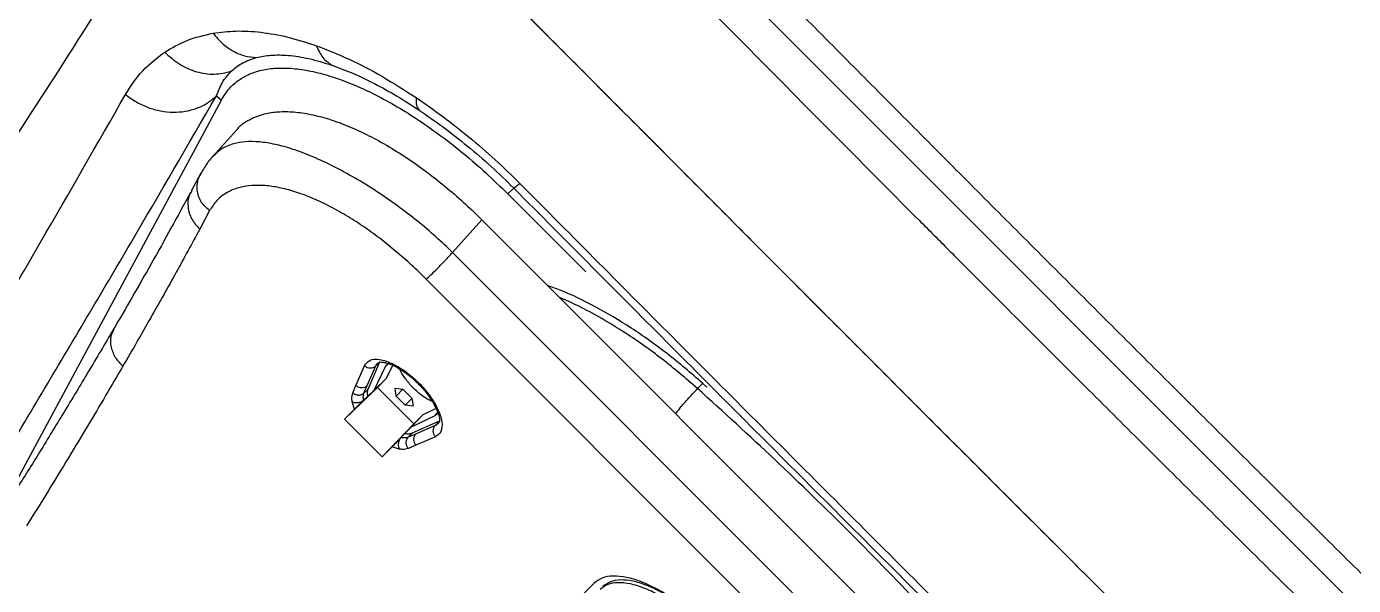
# Model space of a CAD drawing. Extents: x 1076 to 1148, y 508 to 635.
# Drawn here: x 1126.41 to 1136.08, y 575.71 to 579.78 of the extents above; entities that cross this region are included whole.
import ezdxf

# ---------------------------------------------------------------- set-up
doc = ezdxf.new("R2010")
doc.units = 0
doc.header["$MEASUREMENT"] = 0
doc.layers.add('1', color=4, linetype='Continuous')

# ---------------------------------------------------------------- blocks, each defined once
blk = doc.blocks.new('2020 HS PILLOW')
at = {"layer": '1', "color": 2}
for points, knots in [([(5.8034, -0.0127), (5.5758, -0.0117), (5.1207, -0.0097), (4.4379, -0.0073), (3.7551, -0.0052), (3.0724, -0.0034), (2.3896, -0.0021), (1.7069, -0.001), (1.0241, -0.0003), (0.3414, 0), (-0.3414, 0), (-1.0241, -0.0003), (-1.7069, -0.001), (-2.3896, -0.0021), (-3.0724, -0.0034), (-3.7551, -0.0052), (-4.4379, -0.0073), (-5.1207, -0.0097), (-5.5758, -0.0117), (-5.8034, -0.0127)], [0, 0, 0, 0, 0.058824, 0.117648, 0.176472, 0.235295, 0.294119, 0.352942, 0.411765, 0.470588, 0.529412, 0.588235, 0.647058, 0.705881, 0.764705, 0.823528, 0.882352, 0.941176, 1, 1, 1, 1]), ([(5.8027, -0.0093), (4.0523, -0.005), (0.1838, 0.0045), (-3.6846, -0.0044), (-5.8027, -0.0093)], [0, 0, 0, 0, 0.452479, 1, 1, 1, 1]), ([(-5.1105, -0.9929), (-5.0125, -0.992), (-4.8162, -0.9901), (-4.5213, -0.9874), (-4.2256, -0.9849), (-3.929, -0.9826), (-3.6317, -0.9804), (-3.3335, -0.9784), (-3.0345, -0.9766), (-2.7347, -0.9749), (-2.4341, -0.9734), (-2.1327, -0.9721), (-1.8304, -0.9709), (-1.5274, -0.9699), (-1.2235, -0.9691), (-0.9188, -0.9685), (-0.6132, -0.968), (-0.3069, -0.9677), (0.0908, -0.9676), (0.5785, -0.9679), (1.1551, -0.9689), (1.7288, -0.9705), (2.2996, -0.9727), (2.8674, -0.9755), (3.4323, -0.979), (3.9943, -0.983), (4.5534, -0.9876), (4.9251, -0.9912), (5.1105, -0.9929)], [0, 0, 0, 0, 0.028776, 0.057631, 0.086566, 0.11558, 0.144673, 0.173846, 0.203098, 0.232429, 0.26184, 0.291331, 0.320902, 0.350552, 0.380282, 0.410091, 0.439981, 0.46995, 0.5, 0.556693, 0.613101, 0.669223, 0.725062, 0.780616, 0.835887, 0.890874, 0.945579, 1, 1, 1, 1]), ([(5.1101, -1.4421), (5.0128, -1.4412), (4.8181, -1.4394), (4.5261, -1.4369), (4.2341, -1.4345), (3.9421, -1.4324), (3.6501, -1.4303), (3.3581, -1.4285), (3.0661, -1.4267), (2.7741, -1.4252), (2.4821, -1.4238), (2.1901, -1.4225), (1.8981, -1.4214), (1.606, -1.4205), (1.314, -1.4197), (1.022, -1.4191), (0.73, -1.4186), (0.438, -1.4183), (0.146, -1.4182), (-0.146, -1.4182), (-0.438, -1.4183), (-0.73, -1.4186), (-1.022, -1.4191), (-1.314, -1.4197), (-1.606, -1.4205), (-1.8981, -1.4214), (-2.1901, -1.4225), (-2.4821, -1.4238), (-2.7741, -1.4252), (-3.0661, -1.4267), (-3.3581, -1.4285), (-3.6501, -1.4303), (-3.9421, -1.4324), (-4.2341, -1.4345), (-4.5261, -1.4369), (-4.8181, -1.4394), (-5.0128, -1.4412), (-5.1101, -1.4421)], [0, 0, 0, 0, 0.028576, 0.05715, 0.085725, 0.114298, 0.142871, 0.171443, 0.200015, 0.228587, 0.257158, 0.285728, 0.314298, 0.342868, 0.371438, 0.400008, 0.428577, 0.457146, 0.485715, 0.514285, 0.542854, 0.571423, 0.599992, 0.628562, 0.657132, 0.685702, 0.714272, 0.742842, 0.771413, 0.799985, 0.828557, 0.857129, 0.885702, 0.914275, 0.94285, 0.971424, 1, 1, 1, 1]), ([(-5.0772, -4.7582), (-3.4112, -4.7633), (-0.0264, -4.7735), (3.3584, -4.7634), (5.0772, -4.7582)], [0, 0, 0, 0, 0.492188, 1, 1, 1, 1])]:
    blk.add_open_spline(points, degree=3, knots=knots, dxfattribs=at)
blk = doc.blocks.new('2026 TX')
at = {"layer": '1', "color": 3}
for p, q in [((62.8055, 53.2978), (52.9458, 63.1574)), ((52.0335, 59.4842), (52.0682, 59.453)), ((50.3132, 56.1913), (52.0682, 59.453)), ((52.1783, 59.2345), (52.0034, 59.0404)), ((52.0198, 59.0538), (52.0037, 59.0401)), ((51.9188, 58.92), (51.8491, 58.7905)), ((51.9165, 58.9088), (51.9221, 58.9179)), ((51.8529, 58.7883), (51.847, 58.7787)), ((54.199, 58.8114), (54.1563, 58.7688)), ((54.1563, 58.7688), (54.7245, 58.2007)), ((51.9826, 58.6473), (51.9104, 58.5132)), ((53.753, 58.3419), (53.9673, 58.5798)), ((53.9673, 58.5798), (58.5798, 53.9673)), ((58.3419, 53.753), (53.753, 58.3419)), ((58.1493, 53.5603), (53.5603, 58.1493)), ((53.1383, 57.3479), (53.224, 57.5451)), ((53.1935, 57.5163), (53.224, 57.5451)), ((53.2884, 57.5356), (53.2647, 57.5132)), ((53.0491, 57.3744), (53.1114, 57.5178)), ((53.1312, 57.373), (53.1935, 57.5163)), ((53.1808, 57.3403), (53.2647, 57.5132)), ((53.2647, 57.5132), (53.2766, 57.5274)), ((53.2725, 57.4267), (53.3182, 57.5209)), ((52.9644, 57.1279), (53.2051, 57.3593)), ((53.0256, 57.3205), (53.0491, 57.3744)), ((53.1076, 57.3189), (53.1312, 57.373)), ((53.1076, 57.3189), (53.1383, 57.3479)), ((53.1808, 57.3403), (53.1359, 57.2953)), ((53.2725, 57.4267), (53.1808, 57.3403)), ((53.2051, 57.3593), (53.2725, 57.4267)), ((53.4703, 57.0942), (53.2051, 57.3593)), ((53.3344, 57.3541), (53.3918, 57.3462)), ((53.3422, 57.2966), (53.3344, 57.3541)), ((53.3422, 57.2966), (53.3918, 57.3462)), ((53.3918, 57.3462), (53.4571, 57.2809)), ((55.5384, 57.3513), (55.5771, 57.3915)), ((55.6054, 57.3628), (55.5765, 57.3894)), ((53.0387, 57.2021), (53.0221, 57.2539)), ((53.1359, 57.2953), (53.1047, 57.2659)), ((53.4075, 57.2313), (53.3422, 57.2966)), ((53.4075, 57.2313), (53.4559, 57.2796)), ((53.4571, 57.2809), (53.465, 57.2234)), ((52.9644, 57.1279), (53.0387, 57.2021)), ((53.465, 57.2234), (53.4075, 57.2313)), ((53.4512, 57.0699), (53.5377, 57.1616)), ((53.6241, 57.1538), (53.4512, 57.0699)), ((53.5377, 57.1616), (53.4703, 57.0942)), ((53.5377, 57.1616), (53.6318, 57.2072)), ((53.6241, 57.1538), (53.6416, 57.1723)), ((53.6382, 57.1637), (53.6241, 57.1538)), ((53.6441, 57.1784), (53.6382, 57.1637)), ((53.2389, 56.8535), (52.9644, 57.1279)), ((53.2389, 56.8535), (53.4703, 57.0942)), ((53.4062, 57.025), (53.4512, 57.0699)), ((53.656, 57.1131), (53.4588, 57.0274)), ((53.6272, 57.0826), (53.4839, 57.0203)), ((53.6272, 57.0826), (53.656, 57.1131)), ((53.3768, 56.9938), (53.4062, 57.025)), ((53.4588, 57.0274), (53.4298, 56.9967)), ((53.4839, 57.0203), (53.4298, 56.9967)), ((53.6287, 57.0005), (53.4854, 56.9382)), ((53.3131, 56.9278), (53.2389, 56.8535)), ((53.3648, 56.9112), (53.313, 56.9278)), ((53.4854, 56.9382), (53.4314, 56.9147)), ((54.7839, 55.9328), (54.6373, 55.7862))]:
    blk.add_line(p, q, dxfattribs=at)
for points, knots in [([(52.9458, 63.1574), (52.8036, 62.8996), (52.5191, 62.3838), (52.0591, 61.5856), (51.5734, 60.7723), (51.0623, 59.9455), (50.6993, 59.3863), (50.5178, 59.1066)], [0, 0, 0, 0, 0.200001, 0.399997, 0.600001, 0.799998, 1, 1, 1, 1]), ([(52.0078, 59.9398), (52.0623, 59.9469), (52.1713, 59.9609), (52.3549, 59.9504), (52.5509, 59.9169), (52.6911, 59.8714), (52.7613, 59.8486)], [0, 0, 0, 0, 0.250018, 0.500026, 0.750011, 1, 1, 1, 1]), ([(51.6554, 59.8023), (51.7077, 59.8332), (51.8122, 59.8952), (51.9426, 59.925), (52.0078, 59.9398)], [0, 0, 0, 0, 0.50003, 1, 1, 1, 1]), ([(52.0078, 59.9398), (52.0295, 59.9142), (52.0726, 59.863), (52.1513, 59.8084), (52.236, 59.7713), (52.2947, 59.7653), (52.3241, 59.7624)], [0, 0, 0, 0, 0.250663, 0.499876, 0.749203, 1, 1, 1, 1]), ([(51.3701, 59.4937), (51.4088, 59.5538), (51.4861, 59.6739), (51.599, 59.7595), (51.6554, 59.8023)], [0, 0, 0, 0, 0.500017, 1, 1, 1, 1]), ([(51.6554, 59.8023), (51.6907, 59.7706), (51.7607, 59.7075), (51.8871, 59.6541), (52.018, 59.6336), (52.0993, 59.6532), (52.1402, 59.663)], [0, 0, 0, 0, 0.251245, 0.499968, 0.748725, 1, 1, 1, 1]), ([(52.1402, 59.663), (52.1638, 59.6834), (52.2108, 59.7243), (52.2863, 59.7497), (52.3241, 59.7624)], [0, 0, 0, 0, 0.500062, 1, 1, 1, 1]), ([(52.3241, 59.7624), (52.3578, 59.7693), (52.4253, 59.7832), (52.5546, 59.7814), (52.703, 59.7601), (52.8171, 59.7248), (52.8741, 59.7071)], [0, 0, 0, 0, 0.2500501, 0.5000692, 0.7500301, 1, 1, 1, 1]), ([(52.7613, 59.8486), (52.84, 59.8179), (52.9973, 59.7563), (53.242, 59.6282), (53.4053, 59.5235), (53.487, 59.4711)], [0, 0, 0, 0, 0.3333035, 0.666637, 1, 1, 1, 1]), ([(52.7613, 59.8486), (52.7753, 59.8174), (52.8034, 59.7549), (52.8505, 59.7231), (52.8741, 59.7071)], [0, 0, 0, 0, 0.4994, 1, 1, 1, 1]), ([(52.0335, 59.4842), (52.0457, 59.5173), (52.07, 59.5834), (52.1168, 59.6365), (52.1402, 59.663)], [0, 0, 0, 0, 0.500025, 1, 1, 1, 1]), ([(52.0682, 59.453), (52.0864, 59.4821), (52.1222, 59.5395), (52.1968, 59.6037), (52.2844, 59.6504), (52.3851, 59.6786), (52.4974, 59.6892), (52.6202, 59.6825), (52.7523, 59.6591), (52.8924, 59.6194), (53.0393, 59.5638), (53.1919, 59.4929), (53.349, 59.4069), (53.5093, 59.3065), (53.6717, 59.192), (53.8348, 59.0637), (53.9981, 58.9228), (54.1032, 58.8205), (54.1563, 58.7688)], [0, 0, 0, 0, 0.067574, 0.13319, 0.19723, 0.260028, 0.321877, 0.383028, 0.443698, 0.504083, 0.564361, 0.624707, 0.685302, 0.746344, 0.808057, 0.870697, 0.934563, 1, 1, 1, 1]), ([(52.8741, 59.7071), (52.924, 59.6887), (53.0238, 59.6517), (53.1827, 59.5752), (53.3449, 59.4859), (53.4542, 59.4154), (53.5089, 59.3802)], [0, 0, 0, 0, 0.249979, 0.4999669, 0.7499806, 1, 1, 1, 1]), ([(48.082, 53.9319), (48.3133, 54.3141), (48.7758, 55.0786), (49.4523, 56.2091), (50.1129, 57.3244), (50.7561, 58.4231), (51.1655, 59.1368), (51.3701, 59.4937)], [0, 0, 0, 0, 0.200001, 0.400001, 0.600001, 0.800001, 1, 1, 1, 1]), ([(48.7101, 53.9294), (48.9437, 54.3114), (49.4108, 55.0753), (50.0943, 56.2046), (50.762, 57.3185), (51.4123, 58.4156), (51.8265, 59.128), (52.0335, 59.4842)], [0, 0, 0, 0, 0.200001, 0.400001, 0.600001, 0.800001, 1, 1, 1, 1]), ([(51.3701, 59.4937), (51.396, 59.4745), (51.4475, 59.4365), (51.5349, 59.3967), (51.6255, 59.3714), (51.7171, 59.3621), (51.8068, 59.3688), (51.8915, 59.3916), (51.9697, 59.429), (52.0122, 59.4657), (52.0335, 59.4842)], [0, 0, 0, 0, 0.126977, 0.252231, 0.376387, 0.500006, 0.623625, 0.747779, 0.873028, 1, 1, 1, 1]), ([(53.487, 59.4711), (53.4868, 59.4512), (53.4863, 59.4111), (53.5014, 59.3905), (53.5089, 59.3802)], [0, 0, 0, 0, 0.498717, 1, 1, 1, 1]), ([(53.487, 59.4711), (53.5525, 59.4258), (53.6836, 59.3352), (53.8764, 59.1826), (54.0649, 59.0203), (54.184, 58.9037), (54.2435, 58.8454)], [0, 0, 0, 0, 0.25, 0.500003, 0.750006, 1, 1, 1, 1]), ([(52.1795, 59.2334), (52.1821, 59.2371), (52.2054, 59.2702), (52.2717, 59.313), (52.3715, 59.3538), (52.4823, 59.37), (52.5952, 59.3689), (52.7199, 59.3507), (52.8543, 59.3155), (52.9958, 59.2637), (53.1418, 59.1965), (53.2894, 59.1154), (53.4359, 59.0226), (53.5789, 58.9205), (53.716, 58.8114), (53.846, 58.6982), (53.9274, 58.6188), (53.9673, 58.5798)], [0, 0, 0, 0, 0.010821, 0.097684, 0.187731, 0.257184, 0.327673, 0.398768, 0.470022, 0.540996, 0.61127, 0.680461, 0.748227, 0.814278, 0.878375, 0.940329, 1, 1, 1, 1]), ([(53.5089, 59.3802), (53.5684, 59.3393), (53.6873, 59.2575), (53.8632, 59.119), (54.0356, 58.9712), (54.1445, 58.8647), (54.199, 58.8114)], [0, 0, 0, 0, 0.250008, 0.500018, 0.750019, 1, 1, 1, 1]), ([(53.753, 58.3419), (53.7128, 58.3807), (53.6299, 58.4607), (53.4945, 58.5743), (53.3493, 58.6854), (53.1965, 58.7906), (53.0403, 58.8871), (52.8847, 58.9718), (52.7338, 59.0421), (52.5915, 59.096), (52.4609, 59.1323), (52.3445, 59.1507), (52.2433, 59.152), (52.1497, 59.1356), (52.0739, 59.1052), (52.0351, 59.0684), (52.0198, 59.0538)], [0, 0, 0, 0, 0.061143, 0.126045, 0.194754, 0.266401, 0.340423, 0.416143, 0.492733, 0.569315, 0.645008, 0.718974, 0.79046, 0.858823, 0.943987, 1, 1, 1, 1]), ([(52.0195, 59.0571), (51.9997, 59.0354), (51.9603, 58.9924), (51.929, 58.937), (51.9135, 58.9096)], [0, 0, 0, 0, 0.504429, 1, 1, 1, 1]), ([(51.9826, 58.6473), (51.9601, 58.6671), (51.9258, 58.6973), (51.901, 58.7531), (51.891, 58.799), (51.8932, 58.8457), (51.8997, 58.8839), (51.9127, 58.9031), (51.9165, 58.9088)], [0, 0, 0, 0, 0.297402, 0.454927, 0.615103, 0.775242, 0.932661, 1, 1, 1, 1]), ([(53.5603, 58.1493), (53.5251, 58.1837), (53.4536, 58.2535), (53.34, 58.3528), (53.2212, 58.448), (53.0981, 58.5365), (52.9726, 58.6165), (52.8468, 58.6861), (52.7229, 58.7435), (52.603, 58.7875), (52.4893, 58.8172), (52.3838, 58.8321), (52.288, 58.8325), (52.1939, 58.8175), (52.1073, 58.7824), (52.0325, 58.7255), (51.999, 58.6731), (51.9826, 58.6473)], [0, 0, 0, 0, 0.05708, 0.11585, 0.176156, 0.237826, 0.300673, 0.364493, 0.429066, 0.494158, 0.559512, 0.624853, 0.689889, 0.754319, 0.838672, 0.920764, 1, 1, 1, 1]), ([(54.2435, 58.8454), (54.2323, 58.8359), (54.2098, 58.8168), (54.2026, 58.8132), (54.199, 58.8114)], [0, 0, 0, 0, 0.4981632, 1, 1, 1, 1]), ([(54.199, 58.8114), (54.5821, 58.426), (55.3483, 57.6551), (56.5012, 56.5012), (57.6551, 55.3483), (58.426, 54.5821), (58.8114, 54.199)], [0, 0, 0, 0, 0.25, 0.5, 0.75, 1, 1, 1, 1]), ([(54.2435, 58.8454), (54.6255, 58.4607), (55.3895, 57.6911), (56.5397, 56.5397), (57.6911, 55.3895), (58.4607, 54.6255), (58.8455, 54.2435)], [0, 0, 0, 0, 0.25, 0.5, 0.75, 1, 1, 1, 1]), ([(51.8441, 58.7805), (51.7971, 58.6939), (51.7058, 58.5256), (51.5628, 58.27), (51.4224, 58.0237), (51.3266, 57.8592), (51.2802, 57.7797)], [0, 0, 0, 0, 0.273275, 0.531082, 0.773343, 1, 1, 1, 1]), ([(51.847, 58.7787), (51.8432, 58.7729), (51.8234, 58.7431), (51.8218, 58.6739), (51.845, 58.5845), (51.8886, 58.5369), (51.9104, 58.5132)], [0, 0, 0, 0, 0.074081, 0.382721, 0.69136, 1, 1, 1, 1]), ([(51.9104, 58.5132), (51.8543, 58.4093), (51.741, 58.1996), (51.5545, 57.8665), (51.4188, 57.632), (51.3503, 57.5136)], [0, 0, 0, 0, 0.3268279, 0.6601612, 1, 1, 1, 1]), ([(53.5603, 58.1493), (53.5709, 58.1583), (53.5927, 58.1768), (53.6419, 58.225), (53.6981, 58.2822), (53.735, 58.3224), (53.753, 58.3419)], [0, 0, 0, 0, 0.243262, 0.5, 0.756739, 1, 1, 1, 1]), ([(55.5765, 57.3894), (55.4909, 57.4628), (55.32, 57.6096), (55.0542, 57.7968), (54.7909, 57.9525), (54.5866, 58.0519), (54.4758, 58.0909), (54.4456, 58.1015)], [0, 0, 0, 0, 0.228384, 0.456237, 0.684929, 0.914416, 1, 1, 1, 1]), ([(55.5384, 57.3513), (55.4527, 57.4247), (55.2817, 57.5712), (55.0455, 57.7376), (54.8407, 57.863), (54.678, 57.9512), (54.5772, 57.9952), (54.5324, 58.0147)], [0, 0, 0, 0, 0.258387, 0.516159, 0.688607, 0.861581, 1, 1, 1, 1]), ([(51.2802, 57.7797), (51.2205, 57.6783), (51.1043, 57.4812), (50.9245, 57.1832), (50.7493, 56.897), (50.6308, 56.7067), (50.5735, 56.6147)], [0, 0, 0, 0, 0.273276, 0.531085, 0.773346, 1, 1, 1, 1]), ([(51.2845, 57.7772), (51.2789, 57.7686), (51.2553, 57.733), (51.26, 57.6574), (51.292, 57.5737), (51.3314, 57.5331), (51.3503, 57.5136)], [0, 0, 0, 0, 0.111693, 0.467252, 0.743904, 1, 1, 1, 1]), ([(53.1114, 57.5178), (53.1223, 57.533), (53.1447, 57.5643), (53.2066, 57.5684), (53.2708, 57.5528), (53.3347, 57.5251), (53.416, 57.4742), (53.5071, 57.3961), (53.5851, 57.305), (53.636, 57.2237), (53.6637, 57.1599), (53.6793, 57.0957), (53.6752, 57.0337), (53.6439, 57.0114), (53.6287, 57.0005)], [0, 0, 0, 0, 0.097563, 0.19992, 0.257079, 0.322032, 0.400952, 0.500054, 0.599124, 0.677958, 0.742957, 0.800099, 0.902441, 1, 1, 1, 1]), ([(53.1935, 57.5163), (53.1978, 57.5249), (53.204, 57.537), (53.2165, 57.5425), (53.2201, 57.5441)], [0, 0, 0, 0, 0.709763, 1, 1, 1, 1]), ([(53.2189, 57.5453), (53.2234, 57.5452), (53.2316, 57.5449), (53.2553, 57.5423), (53.2884, 57.5336), (53.3351, 57.5148), (53.4044, 57.4744), (53.4859, 57.4069), (53.5517, 57.3357), (53.5936, 57.2778), (53.6222, 57.2292), (53.6439, 57.1839), (53.6598, 57.1366), (53.6573, 57.1176), (53.6559, 57.1074)], [0, 0, 0, 0, 0.0885784, 0.1568931, 0.2059616, 0.2570202, 0.3697461, 0.4844694, 0.5817935, 0.6644197, 0.7116274, 0.7863342, 0.8849813, 1, 1, 1, 1]), ([(51.3503, 57.5136), (51.3089, 57.4427), (51.2253, 57.2999), (51.0928, 57.0776), (50.9531, 56.8459), (50.8052, 56.6039), (50.7013, 56.4364), (50.6488, 56.3517)], [0, 0, 0, 0, 0.1916179, 0.3863398, 0.5859774, 0.7905308, 1, 1, 1, 1]), ([(53.605, 57.2575), (53.6039, 57.2578), (53.5805, 57.2646), (53.5262, 57.302), (53.4565, 57.3625), (53.4045, 57.4281), (53.3752, 57.4726), (53.3695, 57.4909), (53.3693, 57.4916)], [0, 0, 0, 0, 0.013855, 0.284493, 0.544844, 0.779516, 0.992405, 1, 1, 1, 1]), ([(53.1359, 57.2953), (53.1343, 57.3057), (53.1313, 57.3259), (53.136, 57.3407), (53.1383, 57.3479)], [0, 0, 0, 0, 0.513146, 1, 1, 1, 1]), ([(55.3787, 57.1684), (55.3894, 57.1823), (55.4165, 57.2176), (55.4638, 57.2717), (55.5071, 57.3191), (55.5279, 57.3405), (55.5384, 57.3513)], [0, 0, 0, 0, 0.245504, 0.621922, 0.810338, 1, 1, 1, 1]), ([(57.7048, 55.1848), (57.5335, 55.3732), (57.1907, 55.7504), (56.6538, 56.3002), (56.1039, 56.8371), (55.7268, 57.18), (55.5384, 57.3513)], [0, 0, 0, 0, 0.249814, 0.5, 0.750186, 1, 1, 1, 1]), ([(53.0221, 57.2539), (53.0209, 57.2606), (53.0165, 57.2866), (53.0217, 57.3061), (53.0256, 57.3205)], [0, 0, 0, 0, 0.258766, 1, 1, 1, 1]), ([(53.1046, 57.2658), (53.0984, 57.2611), (53.0854, 57.2513), (53.0608, 57.2457), (53.0385, 57.2468), (53.0274, 57.2516), (53.0221, 57.2539)], [0, 0, 0, 0, 0.270701, 0.56238, 0.789375, 1, 1, 1, 1]), ([(53.0256, 57.3205), (53.0317, 57.3162), (53.041, 57.3096), (53.0559, 57.3053), (53.0678, 57.304), (53.0795, 57.3049), (53.0938, 57.3086), (53.1022, 57.3149), (53.1076, 57.3189)], [0, 0, 0, 0, 0.239825, 0.368597, 0.5, 0.631403, 0.760175, 1, 1, 1, 1]), ([(53.0387, 57.2021), (53.0426, 57.2059), (53.0505, 57.2138), (53.0657, 57.2285), (53.0793, 57.2416), (53.0888, 57.2508), (53.0975, 57.2591), (53.1024, 57.2637), (53.1046, 57.2658)], [0, 0, 0, 0, 0.269369, 0.560533, 0.695009, 0.8135, 0.914547, 1, 1, 1, 1]), ([(53.1047, 57.2659), (53.1033, 57.2761), (53.1004, 57.2965), (53.1052, 57.3114), (53.1076, 57.3189)], [0, 0, 0, 0, 0.49998, 1, 1, 1, 1]), ([(53.6553, 57.1094), (53.6535, 57.1056), (53.6478, 57.0931), (53.6356, 57.0869), (53.6272, 57.0826)], [0, 0, 0, 0, 0.308793, 1, 1, 1, 1]), ([(53.313, 56.9278), (53.3168, 56.9316), (53.3247, 56.9396), (53.3394, 56.9547), (53.3525, 56.9683), (53.3617, 56.9779), (53.37, 56.9866), (53.3746, 56.9915), (53.3768, 56.9937)], [0, 0, 0, 0, 0.269391, 0.56056, 0.695036, 0.81353, 0.914582, 1, 1, 1, 1]), ([(53.3768, 56.9937), (53.372, 56.9875), (53.3622, 56.9745), (53.3566, 56.9499), (53.3577, 56.9276), (53.3625, 56.9165), (53.3648, 56.9112)], [0, 0, 0, 0, 0.270705, 0.562384, 0.789377, 1, 1, 1, 1]), ([(53.4298, 56.9967), (53.4224, 56.9943), (53.4074, 56.9895), (53.387, 56.9923), (53.3768, 56.9938)], [0, 0, 0, 0, 0.50002, 1, 1, 1, 1]), ([(53.4062, 57.025), (53.4166, 57.0234), (53.4368, 57.0204), (53.4516, 57.0251), (53.4588, 57.0274)], [0, 0, 0, 0, 0.513146, 1, 1, 1, 1]), ([(53.4314, 56.9147), (53.4271, 56.9207), (53.4205, 56.9301), (53.4163, 56.945), (53.4149, 56.9569), (53.4158, 56.9686), (53.4195, 56.9829), (53.4258, 56.9913), (53.4298, 56.9967)], [0, 0, 0, 0, 0.239825, 0.368597, 0.5, 0.631403, 0.760175, 1, 1, 1, 1]), ([(53.4314, 56.9147), (53.417, 56.9108), (53.3975, 56.9056), (53.3715, 56.91), (53.3648, 56.9112)], [0, 0, 0, 0, 0.7412334, 1, 1, 1, 1]), ([(55.4967, 55.7143), (55.4612, 55.7425), (55.3883, 55.8005), (55.2762, 55.869), (55.1663, 55.921), (55.0644, 55.952), (54.9749, 55.9606), (54.8995, 55.9482), (54.8651, 55.9217), (54.8479, 55.9085)], [0, 0, 0, 0, 0.136126, 0.280105, 0.424084, 0.568063, 0.712042, 0.856021, 1, 1, 1, 1])]:
    blk.add_open_spline(points, degree=3, knots=knots, dxfattribs=at)
for points in [[(53.1114, 57.5178), (53.1178, 57.5134), (53.1305, 57.5045), (53.1537, 57.5004), (53.1764, 57.5037), (53.1878, 57.5121), (53.1935, 57.5163)], [(53.0491, 57.3744), (53.0555, 57.37), (53.0682, 57.3612), (53.0914, 57.3571), (53.1141, 57.3603), (53.1255, 57.3688), (53.1312, 57.373)], [(53.6287, 57.0005), (53.6243, 57.0068), (53.6154, 57.0195), (53.6113, 57.0428), (53.6146, 57.0655), (53.623, 57.0769), (53.6272, 57.0826)], [(53.4839, 57.0203), (53.4797, 57.0146), (53.4713, 57.0032), (53.468, 56.9805), (53.4721, 56.9572), (53.4809, 56.9445), (53.4854, 56.9382)], [(55.9329, 54.7838), (55.9473, 54.8024), (55.976, 54.8396), (55.9893, 54.9213), (55.9801, 55.0183), (55.9465, 55.1287), (55.8904, 55.2478), (55.8139, 55.3712), (55.7198, 55.4941), (55.6119, 55.6118), (55.4942, 55.7197), (55.3713, 55.8137), (55.2479, 55.8903), (55.1288, 55.9464), (55.0184, 55.98), (54.9215, 55.9892), (54.8397, 55.9758), (54.8025, 55.9471), (54.7839, 55.9328)], [(55.8887, 54.8279), (55.902, 54.8451), (55.9285, 54.8795), (55.9408, 54.9549), (55.9323, 55.0444), (55.9012, 55.1463), (55.8495, 55.2563), (55.7788, 55.3702), (55.692, 55.4836), (55.5924, 55.5923), (55.4838, 55.6919), (55.3703, 55.7787), (55.2564, 55.8494), (55.1464, 55.9011), (55.0445, 55.9321), (54.9551, 55.9407), (54.8796, 55.9283), (54.8453, 55.9019), (54.8281, 55.8886)]]:
    blk.add_open_spline(points, degree=3, dxfattribs=at)
at = {"layer": '1', "color": 3, "xscale": -1, "rotation": 135.0000000000002}
blk.add_blockref('2020 HS PILLOW', (57.1168, 57.2432), dxfattribs=at)

msp = doc.modelspace()

# ---------------------------------------------------------------- block references
at = {"layer": '1'}
msp.add_blockref('2026 TX', (1075.7625, 519.7937), dxfattribs=at)

doc.saveas('drawing.dxf')
